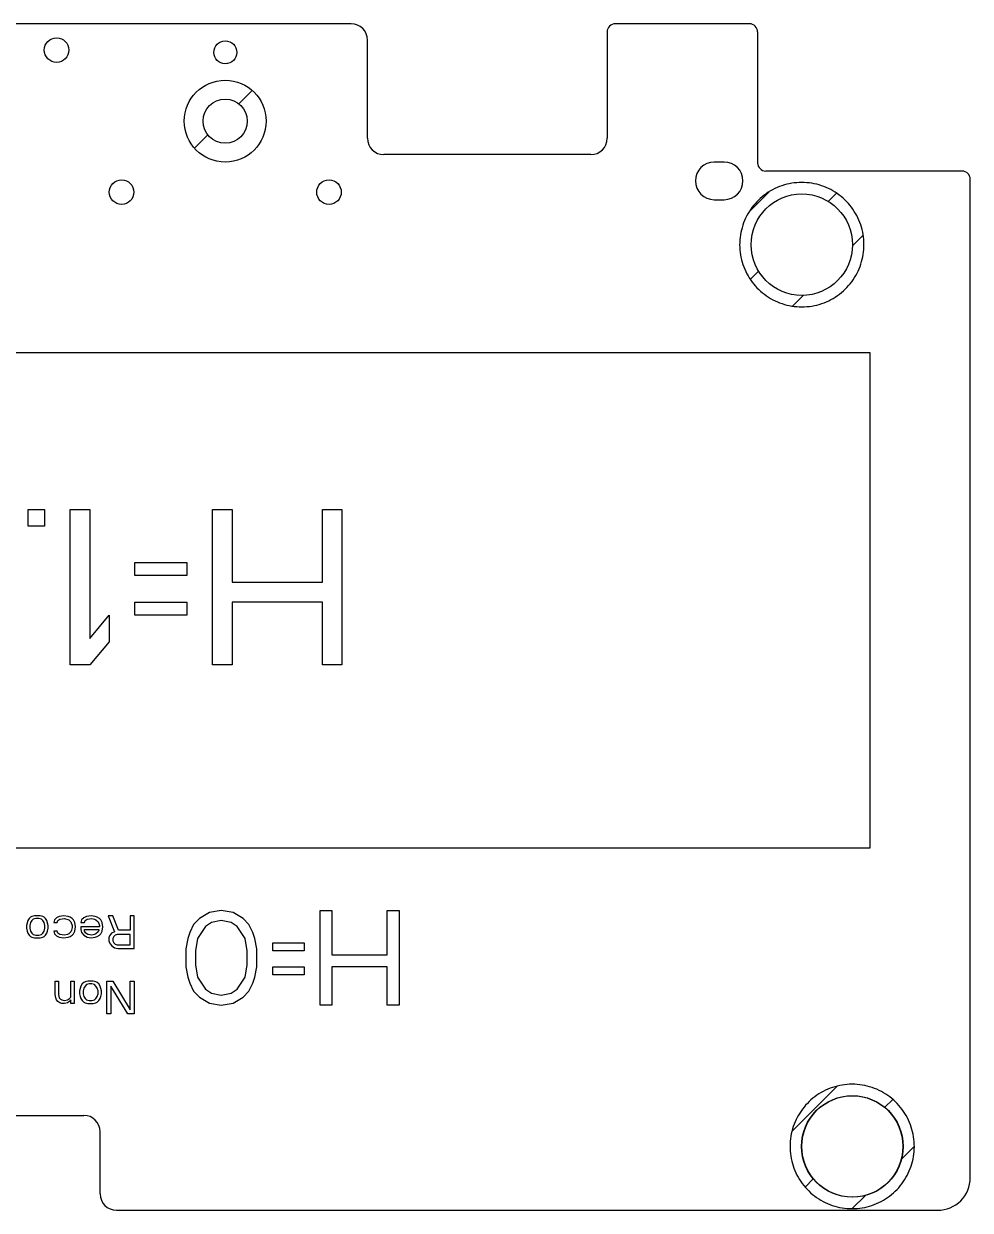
# Model space of a CAD drawing. Header units: millimetres. Extents: x 0 to 594, y 0 to 420.
# Drawn here: x 428.4 to 486.3, y 107.4 to 179.9 of the extents above; entities that cross this region are included whole.
import ezdxf

# ---------------------------------------------------------------- set-up
doc = ezdxf.new("R2010")
doc.units = ezdxf.units.MM
doc.header["$LTSCALE"] = 32.67
doc.layers.add('ASSEM_MEM', color=7, linetype='CONTINUOUS')

msp = doc.modelspace()

# ---------------------------------------------------------------- linework, layer by layer
at = {"layer": 'ASSEM_MEM', "color": 7, "linetype": 'CONTINUOUS'}
for p, q in [((448.412, 179.867), (415.712, 179.867)), ((472.762, 179.867), (464.562, 179.867)), ((464.062, 179.367), (464.062, 172.867)), ((473.262, 179.367), (473.262, 171.367)), ((449.412, 172.867), (449.412, 178.867)), ((441.547, 174.978), (442.363, 175.794)), ((438.835, 172.266), (439.651, 173.082)), ((463.062, 171.867), (450.412, 171.867)), ((471.212, 171.417), (470.612, 171.417)), ((485.762, 170.867), (473.762, 170.867)), ((486.262, 109.367), (486.262, 170.367)), ((470.612, 169.117), (471.212, 169.117)), ((472.738, 168.367), (473.96, 169.589)), ((477.582, 169.01), (478.086, 169.515)), ((479.061, 166.289), (479.713, 166.942)), ((472.814, 164.243), (473.319, 164.747)), ((475.388, 162.617), (476.04, 163.268)), ((480.135, 159.749), (381.075, 159.749)), ((480.135, 129.509), (480.135, 159.749)), ((428.671, 150.185), (429.66, 150.185)), ((428.671, 149.175), (428.671, 150.185)), ((429.66, 150.185), (429.66, 149.175)), ((431.241, 150.185), (432.427, 150.185)), ((431.241, 140.695), (431.241, 150.185)), ((432.427, 150.185), (432.427, 142.31)), ((439.94, 150.185), (441.127, 150.185)), ((439.94, 140.695), (439.94, 150.185)), ((441.127, 150.185), (441.127, 145.743)), ((446.662, 150.185), (447.849, 150.185)), ((446.662, 145.743), (446.662, 150.185)), ((447.849, 150.185), (447.849, 140.695)), ((429.66, 149.175), (428.671, 149.175)), ((435.195, 146.954), (438.359, 146.954)), ((435.195, 146.147), (435.195, 146.954)), ((438.359, 146.954), (438.359, 146.147)), ((438.359, 146.147), (435.195, 146.147)), ((441.127, 145.743), (446.662, 145.743)), ((435.195, 144.531), (438.359, 144.531)), ((435.195, 143.724), (435.195, 144.531)), ((438.359, 144.531), (438.359, 143.724)), ((446.662, 144.531), (441.127, 144.531)), ((441.127, 144.531), (441.127, 140.695)), ((446.662, 140.695), (446.662, 144.531)), ((432.427, 142.31), (433.614, 143.724)), ((433.614, 143.724), (433.614, 142.108)), ((438.359, 143.724), (435.195, 143.724)), ((433.614, 142.108), (432.427, 140.695)), ((432.427, 140.695), (431.241, 140.695)), ((441.127, 140.695), (439.94, 140.695)), ((447.849, 140.695), (446.662, 140.695)), ((381.075, 129.509), (480.135, 129.509)), ((439.748, 125.569), (439.144, 125.198)), ((440.473, 125.692), (439.748, 125.569)), ((441.198, 125.569), (440.473, 125.692)), ((441.802, 125.198), (441.198, 125.569)), ((446.515, 125.692), (447.24, 125.692)), ((446.515, 119.892), (446.515, 125.692)), ((447.24, 125.692), (447.24, 122.977)), ((450.623, 125.692), (451.348, 125.692)), ((450.623, 122.977), (450.623, 125.692)), ((451.348, 125.692), (451.348, 119.892)), ((428.643, 125.069), (428.56, 124.772)), ((428.56, 124.772), (428.56, 124.601)), ((428.726, 125.197), (428.643, 125.069)), ((428.81, 125.282), (428.726, 125.197)), ((428.81, 124.942), (428.768, 124.772)), ((428.768, 124.772), (428.768, 124.601)), ((428.893, 125.325), (428.81, 125.282)), ((428.893, 125.069), (428.81, 124.942)), ((429.06, 125.367), (428.893, 125.325)), ((428.976, 125.154), (428.893, 125.069)), ((429.143, 125.197), (428.976, 125.154)), ((429.393, 125.367), (429.06, 125.367)), ((429.31, 125.197), (429.143, 125.197)), ((429.476, 125.154), (429.31, 125.197)), ((429.56, 125.325), (429.393, 125.367)), ((429.56, 125.069), (429.476, 125.154)), ((429.643, 125.282), (429.56, 125.325)), ((429.643, 124.942), (429.56, 125.069)), ((429.726, 125.197), (429.643, 125.282)), ((429.685, 124.772), (429.643, 124.942)), ((429.685, 124.601), (429.685, 124.772)), ((429.81, 125.069), (429.726, 125.197)), ((429.893, 124.772), (429.81, 125.069)), ((429.893, 124.601), (429.893, 124.772)), ((430.268, 125.112), (430.226, 124.942)), ((430.226, 124.942), (430.435, 124.942)), ((430.393, 125.24), (430.268, 125.112)), ((430.56, 125.325), (430.393, 125.24)), ((430.435, 124.942), (430.476, 125.069)), ((430.476, 125.069), (430.601, 125.154)), ((430.851, 125.367), (430.56, 125.325)), ((430.601, 125.154), (430.893, 125.197)), ((431.101, 125.325), (430.851, 125.367)), ((430.893, 125.197), (431.143, 125.112)), ((431.226, 125.282), (431.101, 125.325)), ((431.143, 125.112), (431.268, 124.984)), ((431.351, 125.197), (431.226, 125.282)), ((431.268, 124.984), (431.351, 124.772)), ((431.435, 125.112), (431.351, 125.197)), ((431.351, 124.772), (431.351, 124.644)), ((431.518, 124.942), (431.435, 125.112)), ((431.56, 124.686), (431.518, 124.942)), ((431.935, 125.112), (431.893, 124.942)), ((431.893, 124.942), (432.101, 124.942)), ((432.06, 125.24), (431.935, 125.112)), ((432.226, 125.325), (432.06, 125.24)), ((432.101, 124.942), (432.143, 125.069)), ((432.143, 125.069), (432.268, 125.154)), ((432.518, 125.367), (432.226, 125.325)), ((432.268, 125.154), (432.56, 125.197)), ((432.768, 125.325), (432.518, 125.367)), ((432.56, 125.197), (432.726, 125.154)), ((432.726, 125.154), (432.81, 125.112)), ((432.893, 125.282), (432.768, 125.325)), ((432.81, 125.112), (432.935, 124.984)), ((433.018, 125.197), (432.893, 125.282)), ((432.935, 124.984), (432.976, 124.899)), ((432.976, 124.899), (433.018, 124.772)), ((433.101, 125.112), (433.018, 125.197)), ((433.018, 124.772), (433.018, 124.686)), ((433.185, 124.942), (433.101, 125.112)), ((433.226, 124.686), (433.185, 124.942)), ((433.851, 125.367), (433.56, 125.367)), ((433.56, 125.367), (433.935, 124.389)), ((434.185, 124.474), (433.851, 125.367)), ((435.143, 125.367), (434.893, 125.367)), ((434.893, 125.367), (434.893, 124.474)), ((435.143, 123.367), (435.143, 125.367)), ((438.781, 124.828), (438.54, 124.335)), ((439.144, 125.198), (438.781, 124.828)), ((439.506, 124.705), (439.023, 123.964)), ((439.869, 124.952), (439.506, 124.705)), ((440.473, 125.075), (439.869, 124.952)), ((441.077, 124.952), (440.473, 125.075)), ((441.44, 124.705), (441.077, 124.952)), ((441.923, 123.964), (441.44, 124.705)), ((442.165, 124.828), (441.802, 125.198)), ((442.406, 124.335), (442.165, 124.828)), ((428.56, 124.601), (428.601, 124.431)), ((428.601, 124.431), (428.643, 124.303)), ((428.643, 124.303), (428.726, 124.176)), ((428.726, 124.176), (428.81, 124.091)), ((428.768, 124.601), (428.81, 124.431)), ((428.81, 124.431), (428.893, 124.303)), ((428.81, 124.091), (428.893, 124.048)), ((428.893, 124.303), (428.976, 124.218)), ((428.893, 124.048), (429.06, 124.006)), ((428.976, 124.218), (429.143, 124.176)), ((429.06, 124.006), (429.393, 124.006)), ((429.143, 124.176), (429.31, 124.176)), ((429.31, 124.176), (429.476, 124.218)), ((429.393, 124.006), (429.56, 124.048)), ((429.476, 124.218), (429.56, 124.303)), ((429.56, 124.303), (429.643, 124.431)), ((429.56, 124.048), (429.643, 124.091)), ((429.643, 124.431), (429.685, 124.601)), ((429.643, 124.091), (429.726, 124.176)), ((429.726, 124.176), (429.81, 124.303)), ((429.81, 124.303), (429.851, 124.431)), ((429.851, 124.431), (429.893, 124.601)), ((430.435, 124.431), (430.226, 124.431)), ((430.226, 124.431), (430.268, 124.261)), ((430.268, 124.261), (430.393, 124.133)), ((430.393, 124.133), (430.56, 124.048)), ((430.476, 124.303), (430.435, 124.431)), ((430.601, 124.218), (430.476, 124.303)), ((430.56, 124.048), (430.851, 124.006)), ((430.893, 124.176), (430.601, 124.218)), ((430.851, 124.006), (431.101, 124.048)), ((431.06, 124.218), (430.893, 124.176)), ((431.143, 124.261), (431.06, 124.218)), ((431.101, 124.048), (431.226, 124.091)), ((431.268, 124.389), (431.143, 124.261)), ((431.226, 124.091), (431.351, 124.176)), ((431.31, 124.474), (431.268, 124.389)), ((431.351, 124.644), (431.31, 124.474)), ((431.351, 124.176), (431.435, 124.261)), ((431.435, 124.261), (431.518, 124.431)), ((431.518, 124.431), (431.56, 124.686)), ((433.018, 124.686), (431.893, 124.686)), ((431.893, 124.686), (431.893, 124.516)), ((431.893, 124.516), (431.935, 124.346)), ((431.935, 124.346), (432.06, 124.176)), ((432.06, 124.176), (432.268, 124.048)), ((432.101, 124.516), (432.976, 124.516)), ((432.101, 124.431), (432.101, 124.516)), ((432.185, 124.303), (432.101, 124.431)), ((432.31, 124.218), (432.185, 124.303)), ((432.268, 124.048), (432.518, 124.006)), ((432.56, 124.176), (432.31, 124.218)), ((432.518, 124.006), (432.768, 124.048)), ((432.726, 124.218), (432.56, 124.176)), ((432.81, 124.261), (432.726, 124.218)), ((432.768, 124.048), (432.893, 124.091)), ((432.935, 124.389), (432.81, 124.261)), ((432.893, 124.091), (433.018, 124.176)), ((432.976, 124.474), (432.935, 124.389)), ((432.976, 124.516), (432.976, 124.474)), ((433.018, 124.176), (433.101, 124.261)), ((433.101, 124.261), (433.185, 124.431)), ((433.185, 124.431), (433.226, 124.686)), ((433.643, 124.133), (433.601, 124.006)), ((433.601, 124.006), (433.601, 123.835)), ((433.768, 124.303), (433.643, 124.133)), ((433.935, 124.389), (433.768, 124.303)), ((433.893, 124.091), (433.851, 123.963)), ((433.976, 124.176), (433.893, 124.091)), ((434.101, 124.218), (433.976, 124.176)), ((434.893, 124.218), (434.101, 124.218)), ((434.893, 124.474), (434.185, 124.474)), ((434.893, 123.58), (434.893, 124.218)), ((438.54, 124.335), (438.419, 123.964)), ((442.527, 123.964), (442.406, 124.335)), ((433.601, 123.835), (433.643, 123.708)), ((433.643, 123.708), (433.768, 123.537)), ((433.768, 123.537), (433.935, 123.41)), ((433.851, 123.963), (433.851, 123.835)), ((433.851, 123.835), (433.893, 123.708)), ((433.893, 123.708), (433.976, 123.623)), ((433.935, 123.41), (434.143, 123.367)), ((433.976, 123.623), (434.101, 123.58)), ((434.101, 123.58), (434.893, 123.58)), ((434.143, 123.367), (435.143, 123.367)), ((438.419, 123.964), (438.298, 123.347)), ((438.298, 123.347), (438.298, 122.237)), ((439.023, 123.964), (438.902, 123.224)), ((442.044, 123.224), (441.923, 123.964)), ((442.648, 123.347), (442.527, 123.964)), ((442.648, 122.237), (442.648, 123.347)), ((443.615, 123.718), (445.548, 123.718)), ((443.615, 123.224), (443.615, 123.718)), ((445.548, 123.718), (445.548, 123.224)), ((438.902, 123.224), (438.902, 122.36)), ((442.044, 122.36), (442.044, 123.224)), ((445.548, 123.224), (443.615, 123.224)), ((447.24, 122.977), (450.623, 122.977)), ((438.298, 122.237), (438.419, 121.62)), ((438.902, 122.36), (439.023, 121.62)), ((441.923, 121.62), (442.044, 122.36)), ((442.527, 121.62), (442.648, 122.237)), ((443.615, 122.237), (445.548, 122.237)), ((443.615, 121.743), (443.615, 122.237)), ((445.548, 122.237), (445.548, 121.743)), ((450.623, 122.237), (447.24, 122.237)), ((447.24, 122.237), (447.24, 119.892)), ((450.623, 119.892), (450.623, 122.237)), ((430.31, 121.367), (430.518, 121.367)), ((430.31, 120.559), (430.31, 121.367)), ((430.518, 121.367), (430.518, 120.559)), ((431.268, 121.367), (431.476, 121.367)), ((431.268, 120.389), (431.268, 121.367)), ((431.476, 121.367), (431.476, 120.006)), ((431.976, 121.197), (431.893, 121.069)), ((432.06, 121.282), (431.976, 121.197)), ((432.143, 121.325), (432.06, 121.282)), ((432.31, 121.367), (432.143, 121.325)), ((432.226, 121.154), (432.143, 121.069)), ((432.393, 121.197), (432.226, 121.154)), ((432.643, 121.367), (432.31, 121.367)), ((432.56, 121.197), (432.393, 121.197)), ((432.726, 121.154), (432.56, 121.197)), ((432.81, 121.325), (432.643, 121.367)), ((432.81, 121.069), (432.726, 121.154)), ((432.893, 121.282), (432.81, 121.325)), ((432.976, 121.197), (432.893, 121.282)), ((433.06, 121.069), (432.976, 121.197)), ((433.476, 121.367), (433.851, 121.367)), ((433.476, 119.367), (433.476, 121.367)), ((433.851, 121.367), (434.893, 119.623)), ((434.893, 121.367), (435.143, 121.367)), ((434.893, 119.623), (434.893, 121.367)), ((435.143, 121.367), (435.143, 119.367)), ((438.419, 121.62), (438.54, 121.249)), ((438.54, 121.249), (438.781, 120.756)), ((439.023, 121.62), (439.506, 120.879)), ((441.44, 120.879), (441.923, 121.62)), ((442.165, 120.756), (442.406, 121.249)), ((442.406, 121.249), (442.527, 121.62)), ((445.548, 121.743), (443.615, 121.743)), ((430.351, 120.346), (430.31, 120.559)), ((430.518, 120.559), (430.56, 120.346)), ((431.185, 120.303), (431.268, 120.389)), ((431.893, 121.069), (431.81, 120.772)), ((431.81, 120.772), (431.81, 120.601)), ((431.81, 120.601), (431.851, 120.431)), ((431.851, 120.431), (431.893, 120.303)), ((432.06, 120.942), (432.018, 120.772)), ((432.018, 120.772), (432.018, 120.601)), ((432.018, 120.601), (432.06, 120.431)), ((432.143, 121.069), (432.06, 120.942)), ((432.06, 120.431), (432.143, 120.303)), ((432.893, 120.942), (432.81, 121.069)), ((432.81, 120.303), (432.893, 120.431)), ((432.935, 120.772), (432.893, 120.942)), ((432.893, 120.431), (432.935, 120.601)), ((432.935, 120.601), (432.935, 120.772)), ((433.143, 120.772), (433.06, 121.069)), ((433.06, 120.303), (433.101, 120.431)), ((433.101, 120.431), (433.143, 120.601)), ((433.143, 120.601), (433.143, 120.772)), ((434.768, 119.367), (433.726, 121.069)), ((433.726, 121.069), (433.726, 119.367)), ((438.781, 120.756), (439.144, 120.386)), ((439.144, 120.386), (439.748, 120.015)), ((439.506, 120.879), (439.869, 120.632)), ((439.869, 120.632), (440.473, 120.509)), ((440.473, 120.509), (441.077, 120.632)), ((441.077, 120.632), (441.44, 120.879)), ((441.198, 120.015), (441.802, 120.386)), ((441.802, 120.386), (442.165, 120.756)), ((430.393, 120.218), (430.351, 120.346)), ((430.476, 120.133), (430.393, 120.218)), ((430.601, 120.048), (430.476, 120.133)), ((430.56, 120.346), (430.643, 120.261)), ((430.726, 120.006), (430.601, 120.048)), ((430.643, 120.261), (430.726, 120.218)), ((430.726, 120.218), (430.893, 120.176)), ((430.893, 120.006), (430.726, 120.006)), ((430.893, 120.176), (431.06, 120.218)), ((431.06, 120.048), (430.893, 120.006)), ((431.06, 120.218), (431.185, 120.303)), ((431.185, 120.133), (431.06, 120.048)), ((431.268, 120.218), (431.185, 120.133)), ((431.268, 120.006), (431.268, 120.218)), ((431.476, 120.006), (431.268, 120.006)), ((431.893, 120.303), (431.976, 120.176)), ((431.976, 120.176), (432.06, 120.091)), ((432.06, 120.091), (432.143, 120.048)), ((432.143, 120.303), (432.226, 120.218)), ((432.143, 120.048), (432.31, 120.006)), ((432.226, 120.218), (432.393, 120.176)), ((432.31, 120.006), (432.643, 120.006)), ((432.393, 120.176), (432.56, 120.176)), ((432.56, 120.176), (432.726, 120.218)), ((432.643, 120.006), (432.81, 120.048)), ((432.726, 120.218), (432.81, 120.303)), ((432.81, 120.048), (432.893, 120.091)), ((432.893, 120.091), (432.976, 120.176)), ((432.976, 120.176), (433.06, 120.303)), ((439.748, 120.015), (440.473, 119.892)), ((440.473, 119.892), (441.198, 120.015)), ((447.24, 119.892), (446.515, 119.892)), ((451.348, 119.892), (450.623, 119.892)), ((433.726, 119.367), (433.476, 119.367)), ((435.143, 119.367), (434.768, 119.367)), ((475.354, 112.179), (478.13, 114.956)), ((481.025, 113.65), (481.518, 114.144)), ((422.062, 113.167), (432.062, 113.167)), ((433.062, 108.367), (433.062, 112.167)), ((482.035, 110.46), (482.841, 111.266)), ((476.163, 108.789), (476.659, 109.284)), ((479.042, 107.467), (479.849, 108.274)), ((434.062, 107.367), (484.262, 107.367))]:
    msp.add_line(p, q, dxfattribs=at)
for points in [[(475.962, 170.167), (475.808, 170.164), (475.653, 170.154), (475.5, 170.138), (475.347, 170.117), (475.194, 170.089), (475.044, 170.055), (474.894, 170.014), (474.747, 169.968), (474.601, 169.915), (474.458, 169.857), (474.317, 169.793), (474.179, 169.723), (474.044, 169.648), (473.913, 169.567), (473.784, 169.481), (473.66, 169.39), (473.539, 169.294), (473.422, 169.193), (473.31, 169.089), (473.203, 168.981), (473.101, 168.868), (473.003, 168.751), (472.909, 168.631), (472.821, 168.506), (472.738, 168.379), (472.66, 168.248), (472.587, 168.114), (472.52, 167.977), (472.458, 167.837), (472.402, 167.696), (472.351, 167.552), (472.307, 167.406), (472.268, 167.259), (472.235, 167.11), (472.208, 166.96), (472.188, 166.809), (472.173, 166.657), (472.164, 166.505), (472.162, 166.352), (472.166, 166.2), (472.175, 166.048), (472.191, 165.896), (472.213, 165.745), (472.241, 165.595), (472.275, 165.446), (472.315, 165.299), (472.361, 165.153), (472.413, 165.01), (472.47, 164.869), (472.533, 164.73), (472.601, 164.594), (472.675, 164.461), (472.753, 164.331), (472.837, 164.204), (472.926, 164.082), (473.019, 163.963), (473.117, 163.848), (473.22, 163.737), (473.327, 163.63), (473.438, 163.527), (473.554, 163.428), (473.674, 163.333), (473.798, 163.244), (473.925, 163.159), (474.056, 163.08), (474.189, 163.006), (474.326, 162.937), (474.466, 162.874), (474.608, 162.816), (474.752, 162.765), (474.899, 162.719), (475.047, 162.679), (475.197, 162.645), (475.349, 162.618), (475.501, 162.596), (475.655, 162.58), (475.808, 162.571), (475.962, 162.567)], [(475.962, 162.567), (476.116, 162.571), (476.27, 162.58), (476.424, 162.596), (476.577, 162.618), (476.729, 162.646), (476.88, 162.68), (477.03, 162.72), (477.177, 162.767), (477.323, 162.819), (477.466, 162.877), (477.607, 162.942), (477.745, 163.011), (477.879, 163.087), (478.011, 163.167), (478.14, 163.253), (478.264, 163.344), (478.385, 163.44), (478.502, 163.541), (478.613, 163.645), (478.721, 163.754), (478.823, 163.867), (478.921, 163.983), (479.014, 164.104), (479.103, 164.228), (479.186, 164.356), (479.264, 164.487), (479.337, 164.621), (479.404, 164.758), (479.466, 164.897), (479.522, 165.039), (479.573, 165.183), (479.617, 165.329), (479.656, 165.476), (479.689, 165.625), (479.715, 165.775), (479.736, 165.926), (479.751, 166.078), (479.759, 166.23), (479.762, 166.382), (479.758, 166.535), (479.748, 166.687), (479.733, 166.839), (479.711, 166.99), (479.683, 167.14), (479.649, 167.288), (479.609, 167.436), (479.563, 167.581), (479.511, 167.725), (479.454, 167.866), (479.391, 168.004), (479.323, 168.14), (479.249, 168.273), (479.17, 168.403), (479.086, 168.53), (478.998, 168.653), (478.905, 168.772), (478.807, 168.887), (478.704, 168.998), (478.597, 169.105), (478.486, 169.208), (478.37, 169.307), (478.25, 169.401), (478.126, 169.491), (477.999, 169.575), (477.868, 169.655), (477.734, 169.729), (477.597, 169.797), (477.458, 169.861), (477.316, 169.918), (477.171, 169.97), (477.025, 170.016), (476.877, 170.055), (476.727, 170.089), (476.575, 170.117), (476.423, 170.138), (476.269, 170.154), (476.116, 170.164), (475.962, 170.167)], [(479.042, 115.067), (478.888, 115.064), (478.735, 115.054), (478.581, 115.038), (478.429, 115.017), (478.277, 114.989), (478.127, 114.955), (477.979, 114.916), (477.832, 114.87), (477.688, 114.818), (477.546, 114.761), (477.406, 114.697), (477.269, 114.629), (477.136, 114.555), (477.005, 114.475), (476.878, 114.391), (476.754, 114.301), (476.634, 114.207), (476.518, 114.108), (476.407, 114.005), (476.3, 113.898), (476.197, 113.787), (476.099, 113.672), (476.006, 113.553), (475.917, 113.43), (475.833, 113.303), (475.755, 113.173), (475.681, 113.04), (475.613, 112.904), (475.55, 112.766), (475.493, 112.625), (475.441, 112.481), (475.395, 112.336), (475.355, 112.188), (475.321, 112.04), (475.293, 111.89), (475.271, 111.739), (475.255, 111.587), (475.246, 111.435), (475.242, 111.282), (475.244, 111.13), (475.253, 110.978), (475.268, 110.826), (475.288, 110.675), (475.315, 110.525), (475.348, 110.376), (475.387, 110.229), (475.431, 110.083), (475.482, 109.939), (475.538, 109.797), (475.6, 109.658), (475.667, 109.521), (475.74, 109.387), (475.818, 109.256), (475.901, 109.128), (475.989, 109.004), (476.083, 108.883), (476.181, 108.767), (476.283, 108.654), (476.39, 108.545), (476.502, 108.441), (476.619, 108.34), (476.74, 108.244), (476.864, 108.153), (476.993, 108.067), (477.124, 107.987), (477.259, 107.911), (477.397, 107.842), (477.538, 107.777), (477.681, 107.719), (477.827, 107.667), (477.974, 107.62), (478.124, 107.58), (478.274, 107.546), (478.427, 107.518), (478.58, 107.496), (478.733, 107.48), (478.888, 107.471), (479.042, 107.467)], [(479.042, 107.467), (479.196, 107.471), (479.349, 107.48), (479.503, 107.496), (479.655, 107.518), (479.807, 107.545), (479.957, 107.579), (480.105, 107.619), (480.251, 107.665), (480.396, 107.716), (480.538, 107.774), (480.677, 107.837), (480.814, 107.906), (480.948, 107.98), (481.079, 108.059), (481.206, 108.144), (481.33, 108.233), (481.45, 108.328), (481.566, 108.427), (481.677, 108.53), (481.784, 108.637), (481.887, 108.748), (481.985, 108.863), (482.078, 108.982), (482.166, 109.104), (482.25, 109.231), (482.329, 109.361), (482.403, 109.494), (482.471, 109.63), (482.534, 109.769), (482.591, 109.91), (482.643, 110.053), (482.689, 110.199), (482.729, 110.346), (482.763, 110.495), (482.791, 110.645), (482.813, 110.796), (482.828, 110.948), (482.838, 111.1), (482.842, 111.252), (482.839, 111.405), (482.831, 111.557), (482.816, 111.709), (482.795, 111.86), (482.769, 112.01), (482.736, 112.159), (482.697, 112.306), (482.653, 112.452), (482.602, 112.596), (482.546, 112.737), (482.484, 112.877), (482.417, 113.014), (482.344, 113.148), (482.266, 113.279), (482.183, 113.406), (482.094, 113.531), (482.001, 113.651), (481.903, 113.768), (481.801, 113.881), (481.693, 113.989), (481.582, 114.093), (481.465, 114.194), (481.344, 114.29), (481.22, 114.381), (481.091, 114.467), (480.959, 114.548), (480.825, 114.623), (480.687, 114.693), (480.546, 114.757), (480.403, 114.815), (480.257, 114.868), (480.11, 114.914), (479.96, 114.955), (479.809, 114.989), (479.657, 115.017), (479.504, 115.038), (479.35, 115.054), (479.196, 115.064), (479.042, 115.067)]]:
    msp.add_lwpolyline(points, dxfattribs=at)
for centre, radius in [((430.402, 178.257), 0.75), ((440.717, 178.117), 0.7), ((440.712, 173.917), 2.5), ((440.712, 173.917), 1.35), ((434.377, 169.577), 0.75), ((447.057, 169.577), 0.75), ((475.962, 166.367), 3.1), ((479.042, 111.267), 3.1), ((479.062, 111.267), 3.1)]:
    msp.add_circle(centre, radius, dxfattribs=at)
for centre, radius, start, end in [((448.412, 178.867), 1, 0, 90), ((464.562, 179.367), 0.5, 90, 180), ((472.762, 179.367), 0.5, 0, 90), ((450.412, 172.867), 1, 180, 270), ((463.062, 172.867), 1, 270, 360), ((470.612, 170.267), 1.15, 90, 270), ((471.212, 170.267), 1.15, 270, 90), ((473.762, 171.367), 0.5, 180, 270), ((485.762, 170.367), 0.5, 0, 90), ((432.062, 112.167), 1, 0, 90), ((484.262, 109.367), 2, 270, 360), ((434.062, 108.367), 1, 180, 270)]:
    msp.add_arc(centre, radius, start, end, dxfattribs=at)

doc.saveas('drawing.dxf')
